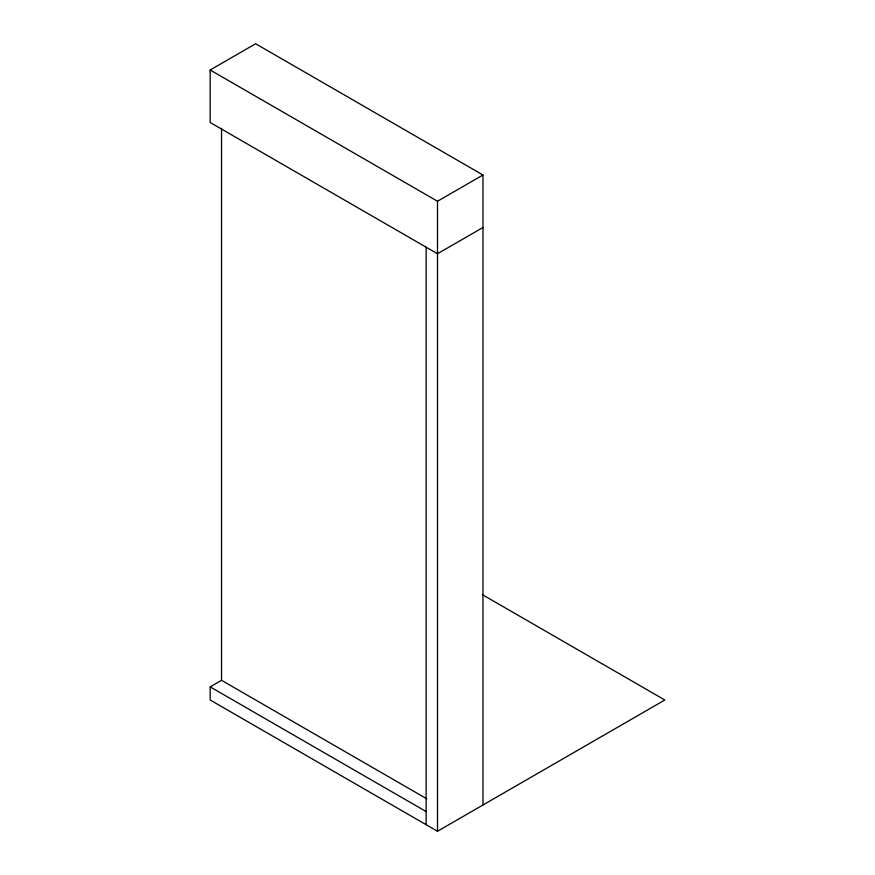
<?xml version="1.0" encoding="UTF-8"?>
<svg xmlns="http://www.w3.org/2000/svg" width="875" height="875" viewBox="0 0 875 875"><rect width="100%" height="100%" fill="white"/><g stroke="black" fill="none" stroke-linecap="round" stroke-linejoin="round"><path stroke-width="1.31" d="M482.967 227.5L437.5 253.75L210.164 122.5L210.164 70L255.631 43.75L482.967 175L482.967 805M210.164 70L437.5 201.25L482.967 175M482.497 594.727L664.836 700L437.5 831.25L210.164 700L210.164 686.875L221.539 680.312L426.88 798.864M210.164 686.875L426.136 811.562M437.5 201.25L437.5 831.25M426.136 247.188L426.136 824.688M221.539 128.231L221.539 680.312"/></g></svg>
